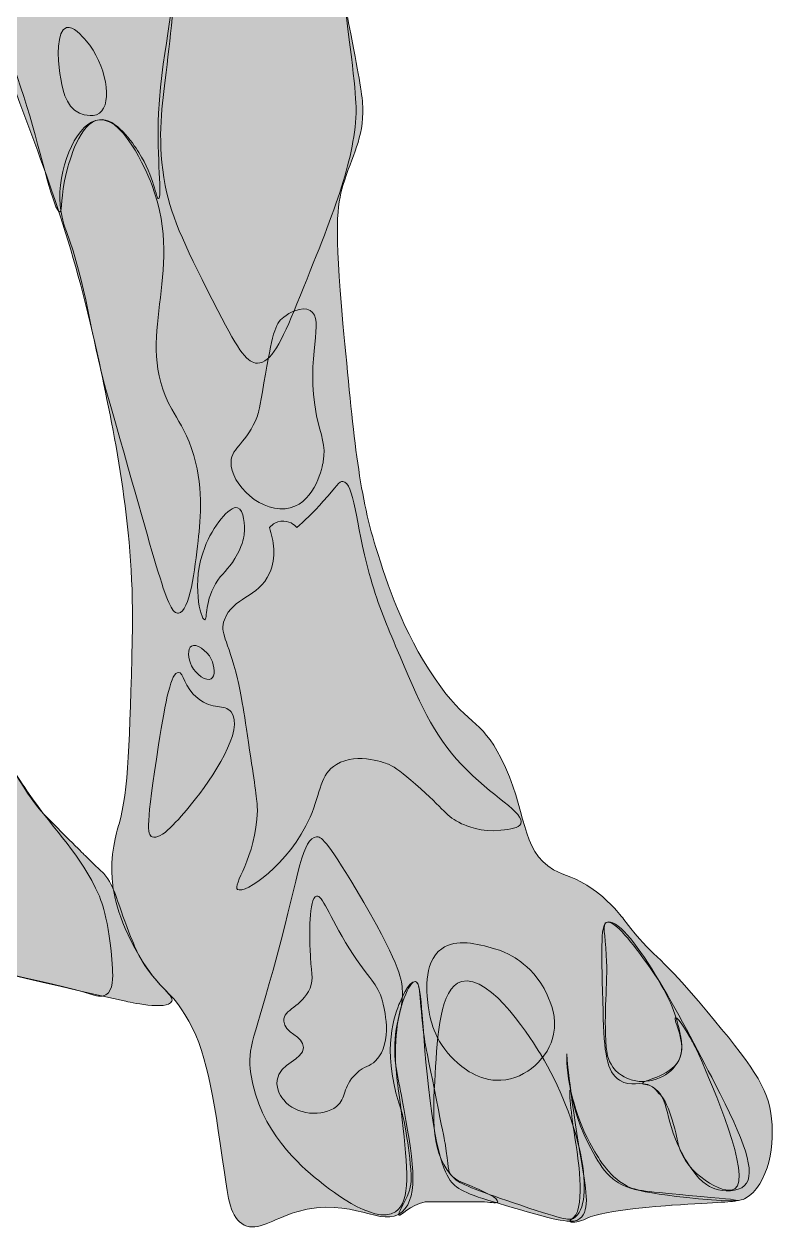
# Model space of a CAD drawing. Extents: x -19 to 646, y -913 to 106.
# Drawn here: x 340.1 to 455.2, y -912.5 to -729 of the extents above; entities that cross this region are included whole.
import ezdxf

# ---------------------------------------------------------------- set-up
doc = ezdxf.new("R2010")
doc.units = 0
doc.header["$MEASUREMENT"] = 0
doc.layers.add('Layer 2', color=7, linetype='Continuous', lineweight=0)

# ---------------------------------------------------------------- blocks, each defined once
blk = doc.blocks.new('Block_1')
at = {"layer": 'Layer 2', "true_color": 0x554b48, "transparency": 33554687}
h = blk.add_hatch(color=251, dxfattribs=at)
h.dxf.hatch_style = 2
edge = h.paths.add_edge_path()
edge.add_spline(control_points=[(309.5, -633.5), (304.82, -645.46), (302.11, -647.67), (299.5, -648.5), (291.97, -650.88), (283.87, -642.13), (281.5, -644.5), (280.96, -645.04), (280.53, -646.34), (285.5, -657.5), (288.88, -665.09), (290.57, -668.88), (292.5, -671.5), (297.89, -678.82), (304.83, -681.55), (308.5, -683.5), (320, -689.61), (326.17, -705.91), (338.5, -738.5), (343.52, -751.75), (347.94, -763.59), (351.5, -780.5), (353.9, -791.88), (356.92, -805.93), (356.5, -822.5), (356.11, -837.87), (355.92, -845.56), (354.5, -850.5), (354.1, -851.89), (353.07, -855.2), (353.5, -859.5), (353.6, -860.49), (354.08, -864.63), (357.5, -870.5), (360.63, -875.87), (362.01, -875.47), (364.5, -879.5), (367.83, -884.89), (368.72, -891.09), (370.5, -903.5), (371.06, -907.41), (371.36, -910.45), (373.5, -911.5), (375.63, -912.54), (377.63, -910.65), (381.5, -909.5), (389.97, -906.98), (394.46, -912.19), (397.5, -909.5), (400.17, -907.13), (399.08, -901.15), (397.5, -892.5), (396.82, -888.78), (396.05, -886.38), (396.5, -882.5), (396.96, -878.48), (398.55, -874.38), (399.5, -874.5), (400.54, -874.63), (400.3, -879.76), (401.5, -890.5), (402.84, -902.48), (404.31, -904.4), (405.5, -905.5), (406.8, -906.69), (410.03, -907.63), (416.5, -909.5), (422.59, -911.26), (423.73, -911.13), (424.5, -910.5), (426.1, -909.19), (425.43, -906.26), (424.5, -900.5), (422.48, -888), (422.52, -885.5), (422.5, -885.5), (422.44, -885.51), (422.39, -893.37), (426.5, -900.5), (427.53, -902.29), (428.16, -903.39), (429.5, -904.5), (430.81, -905.59), (432.7, -906.62), (442.5, -907.5), (448.32, -908.02), (448.98, -907.78), (449.5, -907.5), (453.29, -905.47), (454.14, -899.03), (453.5, -894.5), (452.84, -889.85), (449.39, -885.73), (442.5, -877.5), (436.23, -870.01), (435.64, -870.93), (431.5, -865.5), (430.74, -864.5), (429.2, -862.43), (426.5, -860.5), (423.75, -858.54), (422.24, -858.47), (420.5, -857.5), (415.37, -854.62), (416.56, -848.48), (412.5, -840.5), (409.47, -834.54), (407.15, -835.38), (402.5, -828.5), (397.44, -821.01), (395.3, -814.29), (393.5, -808.5), (390.88, -800.07), (390.09, -791.54), (388.5, -774.5), (387.13, -759.75), (387.62, -756.49), (388.5, -753.5), (389.87, -748.82), (391.67, -746.53), (391.5, -741.5), (391.43, -739.45), (390.79, -736.11), (389.5, -729.5), (389.1, -727.46), (388.91, -726.45), (388.5, -724.5), (385.94, -712.23), (384.64, -689.08), (384.5, -686.5), (383.78, -673.38), (383.45, -666.71), (384.5, -661.5), (385.22, -657.94), (386.08, -655.41), (386.5, -650.5), (387.03, -644.2), (386.08, -642.88), (385.5, -633.5), (384.72, -620.76), (386.15, -617.82), (383.5, -611.5), (381.98, -607.88), (380.12, -605.52), (378.5, -603.5), (370.82, -593.93), (363.99, -593.5), (343.5, -582.5), (333.9, -577.35), (330.93, -575.04), (327.5, -576.5), (323.79, -578.08), (323.07, -582.58), (320.5, -594.5), (318.32, -604.63), (314.9, -619.69), (309.5, -633.5)], knot_values=[0, 0, 0, 0, 1, 1, 1, 2, 2, 2, 3, 3, 3, 4, 4, 4, 5, 5, 5, 6, 6, 6, 7, 7, 7, 8, 8, 8, 9, 9, 9, 10, 10, 10, 11, 11, 11, 12, 12, 12, 13, 13, 13, 14, 14, 14, 15, 15, 15, 16, 16, 16, 17, 17, 17, 18, 18, 18, 19, 19, 19, 20, 20, 20, 21, 21, 21, 22, 22, 22, 23, 23, 23, 24, 24, 24, 25, 25, 25, 26, 26, 26, 27, 27, 27, 28, 28, 28, 29, 29, 29, 30, 30, 30, 31, 31, 31, 32, 32, 32, 33, 33, 33, 34, 34, 34, 35, 35, 35, 36, 36, 36, 37, 37, 37, 38, 38, 38, 39, 39, 39, 40, 40, 40, 41, 41, 41, 42, 42, 42, 43, 43, 43, 44, 44, 44, 45, 45, 45, 46, 46, 46, 47, 47, 47, 48, 48, 48, 49, 49, 49, 50, 50, 50, 51, 51, 51, 52, 52, 52, 52], degree=3, periodic=0)
at = {"layer": 'Layer 2', "true_color": 0x1c202c, "transparency": 33554687}
h = blk.add_hatch(color=250, dxfattribs=at)
h.dxf.hatch_style = 2
edge = h.paths.add_edge_path()
edge.add_spline(control_points=[(464.5, -619.5), (465.96, -618.84), (467.79, -620.38), (469.5, -621.5), (476.48, -626.07), (484.57, -625.69), (488.5, -625.5), (494.66, -625.21), (494.84, -623.18), (508.5, -620.5), (512.05, -619.8), (513.83, -619.45), (514.5, -619.5), (529.4, -620.52), (537.3, -650.6), (537.5, -658.5), (537.55, -660.56), (537.41, -662.6), (537.41, -662.6), (537.12, -666.21), (536.31, -669.16), (535.5, -672.5), (529.29, -697.95), (530.36, -719.52), (532.5, -762.5), (532.5, -762.5), (533.03, -773.14), (535.5, -787.5), (536.65, -794.2), (538.1, -800.89), (541.5, -808.5), (542.73, -811.25), (543.35, -812.63), (544.5, -814.5), (549.52, -822.63), (554.98, -824.53), (556, -831), (556.1, -831.66), (556.33, -833.16), (556, -835), (553.71, -847.75), (529.3, -850.94), (520.5, -849.5), (518.33, -849.14), (517.13, -848.51), (516.5, -847.5), (514.94, -845.01), (518.14, -842.33), (517.5, -837.5), (517.44, -837.02), (516.78, -832.58), (513.5, -830.5), (511.06, -828.95), (509.35, -830.08), (507.5, -828.5), (506.01, -827.22), (505.84, -825.26), (505.5, -821.5), (505.19, -818.06), (505.52, -816.62), (505.5, -813.5), (505.48, -809.85), (505, -809.4), (504.5, -804.5), (503.6, -795.71), (504.79, -794.01), (503.5, -787.5), (503.33, -786.64), (502.72, -784.58), (501.5, -780.5), (496.62, -764.12), (495.55, -762.14), (494.5, -760.5), (491.87, -756.38), (490.89, -756.86), (488.5, -752.5), (487.81, -751.23), (486.93, -749.45), (484.5, -741.5), (483.84, -739.34), (480.65, -728.82), (481.5, -728.5), (481.86, -728.37), (482.73, -730.14), (485.5, -732.5), (486.42, -733.28), (487.01, -733.67), (487.5, -733.5), (488.41, -733.19), (488.48, -731.19), (488.5, -730.5), (489.14, -712.01), (471.5, -691.5), (471.5, -691.5), (462.43, -680.95), (454.89, -677.08), (453.5, -676.5), (452.71, -676.17), (451.64, -675.61), (449.5, -674.5), (447.08, -673.24), (446.7, -672.95), (446.5, -672.5), (445.75, -670.83), (448.19, -668.91), (449.5, -666.5), (452.43, -661.1), (449.3, -653.93), (446.5, -647.5), (443.68, -641.02), (440.26, -636.67), (440.5, -636.5), (440.73, -636.34), (443.66, -640.44), (448.5, -645.5), (454.51, -651.78), (455.94, -651.65), (456.5, -651.5), (458.37, -651), (459.11, -647.83), (460.5, -641.5), (461.94, -634.98), (462.5, -629.5), (462.5, -629.5), (463.17, -623.02), (462.88, -620.23), (464.5, -619.5)], knot_values=[0, 0, 0, 0, 1, 1, 1, 2, 2, 2, 3, 3, 3, 4, 4, 4, 5, 5, 5, 6, 6, 6, 7, 7, 7, 8, 8, 8, 9, 9, 9, 10, 10, 10, 11, 11, 11, 12, 12, 12, 13, 13, 13, 14, 14, 14, 15, 15, 15, 16, 16, 16, 17, 17, 17, 18, 18, 18, 19, 19, 19, 20, 20, 20, 21, 21, 21, 22, 22, 22, 23, 23, 23, 24, 24, 24, 25, 25, 25, 26, 26, 26, 27, 27, 27, 28, 28, 28, 29, 29, 29, 30, 30, 30, 31, 31, 31, 32, 32, 32, 33, 33, 33, 34, 34, 34, 35, 35, 35, 36, 36, 36, 37, 37, 37, 38, 38, 38, 39, 39, 39, 40, 40, 40, 41, 41, 41, 42, 42, 42, 42], degree=3, periodic=0)
at = {"layer": 'Layer 2', "true_color": 0x6d655a, "transparency": 33554687}
h = blk.add_hatch(color=251, dxfattribs=at)
h.dxf.hatch_style = 2
edge = h.paths.add_edge_path()
edge.add_spline(control_points=[(377.5, -647.5), (375.3, -647.69), (374.12, -653.41), (373.5, -656.5), (366.49, -691.61), (365.5, -699.5), (365.5, -699.5), (363.92, -712.14), (363.07, -724.86), (361.5, -737.5), (360.94, -742.03), (360.28, -747.02), (361.5, -753.5), (362.47, -758.66), (364.81, -763.28), (369.5, -772.5), (372.81, -779.01), (374.05, -780.51), (375.5, -780.5), (377.59, -780.48), (379.16, -777.29), (381.5, -771.5), (387.25, -757.29), (390.13, -750.19), (390.5, -742.5), (390.6, -740.47), (389.9, -734.78), (388.5, -723.5), (386.09, -704.06), (385.97, -706.32), (385.5, -700.5), (384.39, -686.66), (383.73, -678.32), (384.5, -668.5), (384.59, -667.31), (384.96, -662.88), (383.5, -657.5), (382.4, -653.45), (379.84, -647.3), (377.5, -647.5)], knot_values=[0, 0, 0, 0, 1, 1, 1, 2, 2, 2, 3, 3, 3, 4, 4, 4, 5, 5, 5, 6, 6, 6, 7, 7, 7, 8, 8, 8, 9, 9, 9, 10, 10, 10, 11, 11, 11, 12, 12, 12, 13, 13, 13, 13], degree=3, periodic=0)
at = {"layer": 'Layer 2', "true_color": 0x87766c, "transparency": 33554687}
h = blk.add_hatch(color=8, dxfattribs=at)
h.dxf.hatch_style = 2
edge = h.paths.add_edge_path()
edge.add_spline(control_points=[(328, -708), (327.51, -705.64), (324.66, -691.34), (328, -690), (328.7, -689.72), (329.73, -689.98), (333.5, -693.5), (342.6, -701.98), (348.11, -711.15), (352.5, -710.5), (352.87, -710.45), (353.59, -710.27), (354.5, -710.5), (355.84, -710.84), (356.76, -711.85), (358.5, -714.5), (359.99, -716.76), (360.92, -718.18), (361.5, -719.5), (364.03, -725.23), (360.97, -731.43), (360.5, -742.5), (360.2, -749.47), (361.06, -755.44), (360.5, -755.5), (360.09, -755.55), (359.9, -752.21), (357.5, -748.5), (356.53, -747), (354.05, -743.18), (351.5, -743.5), (348.5, -743.88), (346.94, -749.8), (346.5, -751.5), (345.56, -755.1), (345.96, -757.42), (345.5, -757.5), (344.62, -757.65), (342.8, -749.12), (340.5, -741.5), (335.39, -724.57), (330.97, -722.38), (328, -708)], knot_values=[0, 0, 0, 0, 1, 1, 1, 2, 2, 2, 3, 3, 3, 4, 4, 4, 5, 5, 5, 6, 6, 6, 7, 7, 7, 8, 8, 8, 9, 9, 9, 10, 10, 10, 11, 11, 11, 12, 12, 12, 13, 13, 13, 14, 14, 14, 14], degree=3, periodic=0)
at = {"layer": 'Layer 2', "true_color": 0xfecb7a, "transparency": 33554687}
h = blk.add_hatch(color=31, dxfattribs=at)
h.dxf.hatch_style = 2
edge = h.paths.add_edge_path()
edge.add_spline(control_points=[(348.5, -742.5), (346.27, -741.5), (345.81, -738.53), (345.5, -736.5), (345.15, -734.21), (345.01, -729.98), (346.5, -729.5), (347.53, -729.17), (348.88, -730.77), (349.5, -731.5), (352.51, -735.05), (353.62, -740.99), (351.5, -742.5), (350.36, -743.31), (348.66, -742.57), (348.5, -742.5)], knot_values=[0, 0, 0, 0, 1, 1, 1, 2, 2, 2, 3, 3, 3, 4, 4, 4, 5, 5, 5, 5], degree=3, periodic=0)
at = {"layer": 'Layer 2', "true_color": 0x685c5a, "transparency": 33554687}
h = blk.add_hatch(color=251, dxfattribs=at)
h.dxf.hatch_style = 2
edge = h.paths.add_edge_path()
edge.add_spline(control_points=[(351.5, -743.5), (355.57, -743.19), (359.23, -752.78), (359.5, -753.5), (364.69, -767.41), (356.38, -776.42), (362.5, -787.5), (363.41, -789.15), (364.51, -790.6), (365.5, -793.5), (367.41, -799.07), (366.9, -803.99), (366.5, -807.5), (366.01, -811.76), (365.26, -818.33), (363.5, -818.5), (361.85, -818.66), (360.66, -813.06), (352.5, -784.5), (350.23, -776.57), (349.44, -768.2), (346.5, -760.5), (346.29, -759.95), (345.56, -758.07), (345.5, -755.5), (345.37, -750.06), (348.3, -743.74), (351.5, -743.5)], knot_values=[0, 0, 0, 0, 1, 1, 1, 2, 2, 2, 3, 3, 3, 4, 4, 4, 5, 5, 5, 6, 6, 6, 7, 7, 7, 8, 8, 8, 9, 9, 9, 9], degree=3, periodic=0)
at = {"layer": 'Layer 2', "true_color": 0xb6a97d, "transparency": 33554687}
h = blk.add_hatch(color=43, dxfattribs=at)
h.dxf.hatch_style = 2
edge = h.paths.add_edge_path()
edge.add_spline(control_points=[(375.5, -788.5), (375.75, -787.83), (375.77, -787.62), (376.5, -783.5), (377.82, -776.05), (378.11, -774.59), (379.5, -773.5), (380.35, -772.83), (382.23, -771.81), (383.5, -772.5), (385.91, -773.82), (382.65, -779.49), (384.5, -788.5), (385.15, -791.65), (385.95, -792.91), (385.5, -795.5), (385.4, -796.06), (384.39, -801.47), (380.5, -802.5), (376.28, -803.62), (371.35, -798.88), (371.5, -795.5), (371.6, -793.23), (373.93, -792.76), (375.5, -788.5)], knot_values=[0, 0, 0, 0, 1, 1, 1, 2, 2, 2, 3, 3, 3, 4, 4, 4, 5, 5, 5, 6, 6, 6, 7, 7, 7, 8, 8, 8, 8], degree=3, periodic=0)
at = {"layer": 'Layer 2', "true_color": 0xc3b88b, "transparency": 33554687}
h = blk.add_hatch(color=43, dxfattribs=at)
h.dxf.hatch_style = 2
edge = h.paths.add_edge_path()
edge.add_spline(control_points=[(388.5, -798.5), (387.88, -798.44), (387.58, -799.18), (385.5, -801.5), (383.94, -803.23), (382.53, -804.58), (381.5, -805.5), (381.4, -805.38), (380.7, -804.53), (379.5, -804.5), (378.21, -804.46), (377.43, -805.39), (377.35, -805.5), (377.96, -807.4), (378.44, -810.01), (377.35, -812.44), (375.66, -816.21), (371.74, -816.06), (370.5, -819.5), (369.75, -821.58), (370.94, -822.3), (372.5, -828.5), (373.03, -830.62), (373.52, -833.92), (374.5, -840.5), (375.19, -845.13), (375.53, -847.44), (375.5, -848.5), (375.3, -855.78), (371.61, -859.86), (372.5, -860.5), (373.54, -861.25), (380.28, -856.82), (383.5, -849.5), (385.23, -845.57), (384.97, -843.01), (387.5, -841.5), (390.79, -839.53), (395.3, -841.41), (395.5, -841.5), (396.53, -841.94), (397.53, -842.8), (399.5, -844.5), (404.06, -848.44), (404.14, -849.4), (406.5, -850.5), (407.21, -850.83), (409.54, -851.83), (412.5, -851.5), (413.94, -851.34), (415.19, -851.2), (415.5, -850.5), (416.2, -848.9), (411.11, -846.4), (406.5, -841.5), (402.16, -836.89), (400.18, -832.21), (396.5, -823.5), (394.91, -819.75), (393.67, -816.8), (392.5, -812.5), (390.38, -804.68), (390.22, -798.66), (388.5, -798.5)], knot_values=[0, 0, 0, 0, 1, 1, 1, 2, 2, 2, 3, 3, 3, 4, 4, 4, 5, 5, 5, 6, 6, 6, 7, 7, 7, 8, 8, 8, 9, 9, 9, 10, 10, 10, 11, 11, 11, 12, 12, 12, 13, 13, 13, 14, 14, 14, 15, 15, 15, 16, 16, 16, 17, 17, 17, 18, 18, 18, 19, 19, 19, 20, 20, 20, 21, 21, 21, 21], degree=3, periodic=0)
at = {"layer": 'Layer 2', "true_color": 0xb9b085, "transparency": 33554687}
h = blk.add_hatch(color=43, dxfattribs=at)
h.dxf.hatch_style = 2
edge = h.paths.add_edge_path()
edge.add_spline(control_points=[(367.5, -819.5), (367.94, -819.51), (367.39, -816.54), (369.5, -813.5), (370.51, -812.05), (371.42, -811.59), (372.5, -809.5), (373.34, -807.87), (373.47, -806.82), (373.5, -806.5), (373.63, -805.14), (373.45, -802.8), (372.5, -802.5), (371.24, -802.1), (368.72, -805.36), (367.5, -808.5), (365.4, -813.9), (366.9, -819.49), (367.5, -819.5)], knot_values=[0, 0, 0, 0, 1, 1, 1, 2, 2, 2, 3, 3, 3, 4, 4, 4, 5, 5, 5, 6, 6, 6, 6], degree=3, periodic=0)
at = {"layer": 'Layer 2', "true_color": 0x3c3942, "transparency": 33554687}
h = blk.add_hatch(color=250, dxfattribs=at)
h.dxf.hatch_style = 2
edge = h.paths.add_edge_path()
edge.add_spline(control_points=[(352.5, -858.5), (354.09, -860.69), (354.05, -862.1), (356, -867), (356.72, -868.8), (357.07, -869.7), (357.5, -870.5), (359.94, -875.07), (362.94, -876.51), (362.5, -877.5), (361.86, -878.95), (355.77, -877.56), (355.5, -877.5), (327.67, -871.15), (313.63, -867.69), (306.5, -867.5), (294.52, -867.17), (284.54, -869.53), (283.5, -866.5), (282.87, -864.69), (287.53, -863.73), (290.5, -858.5), (295.18, -850.26), (288.7, -844.05), (293.5, -834.5), (295.33, -830.86), (298.28, -827.78), (299.5, -826.5), (301.42, -824.49), (301.53, -824.79), (307.5, -819.5), (311.04, -816.36), (311.34, -815.96), (312.5, -815.5), (317.03, -813.71), (321.84, -816.15), (322.5, -816.5), (325.85, -818.26), (326.91, -820.67), (331.5, -829.5), (338.87, -843.69), (341.11, -847.08), (343.5, -849.5), (348.07, -854.12), (349.5, -855.5), (349.5, -855.5), (351.89, -857.89), (352.02, -857.84), (352.5, -858.5)], knot_values=[0, 0, 0, 0, 1, 1, 1, 2, 2, 2, 3, 3, 3, 4, 4, 4, 5, 5, 5, 6, 6, 6, 7, 7, 7, 8, 8, 8, 9, 9, 9, 10, 10, 10, 11, 11, 11, 12, 12, 12, 13, 13, 13, 14, 14, 14, 15, 15, 15, 16, 16, 16, 16], degree=3, periodic=0)
at = {"layer": 'Layer 2', "true_color": 0x564952, "transparency": 33554687}
h = blk.add_hatch(color=251, dxfattribs=at)
h.dxf.hatch_style = 2
edge = h.paths.add_edge_path()
edge.add_spline(control_points=[(292.5, -841.5), (293.46, -849.6), (293.9, -850.59), (294.5, -851.5), (295.62, -853.19), (297.52, -854.93), (298.5, -854.5), (299.51, -854.06), (299.13, -851.54), (299.5, -851.5), (300.17, -851.42), (299.7, -859.84), (304.5, -864.5), (306.45, -866.39), (308.8, -867.1), (313.5, -868.5), (317.58, -869.72), (319.35, -869.72), (323.5, -870.5), (326.46, -871.05), (345.19, -874.72), (350.5, -876.5), (350.83, -876.61), (351.77, -876.94), (352.5, -876.5), (353.62, -875.83), (353.57, -873.79), (353.5, -872.5), (353.06, -864.92), (351.5, -861.5), (351.5, -861.5), (348.44, -854.78), (345.17, -852.31), (340.5, -845.5), (336.98, -840.37), (329.89, -828.74), (326.5, -821.5), (326.05, -820.53), (324.96, -818.14), (322.5, -816.5), (320.42, -815.11), (318.1, -814.75), (316.5, -814.5), (315.76, -814.39), (315.18, -814.35), (314.5, -814.5), (313.15, -814.81), (312.39, -815.67), (311.5, -816.5), (310.34, -817.59), (311.06, -816.67), (307.5, -819.5), (304.96, -821.52), (302.94, -823.12), (300.5, -825.5), (298.69, -827.26), (296.56, -829.54), (294.5, -832.5), (293.48, -833.98), (292.86, -835.06), (292.5, -836.5), (292.12, -838.04), (292.23, -839.19), (292.5, -841.5)], knot_values=[0, 0, 0, 0, 1, 1, 1, 2, 2, 2, 3, 3, 3, 4, 4, 4, 5, 5, 5, 6, 6, 6, 7, 7, 7, 8, 8, 8, 9, 9, 9, 10, 10, 10, 11, 11, 11, 12, 12, 12, 13, 13, 13, 14, 14, 14, 15, 15, 15, 16, 16, 16, 17, 17, 17, 18, 18, 18, 19, 19, 19, 20, 20, 20, 21, 21, 21, 21], degree=3, periodic=0)
at = {"layer": 'Layer 2', "true_color": 0xb9b085, "transparency": 33554687}
h = blk.add_hatch(color=43, dxfattribs=at)
h.dxf.hatch_style = 2
edge = h.paths.add_edge_path()
edge.add_spline(control_points=[(368.5, -828.5), (367.79, -828.93), (366.17, -827.86), (365.5, -826.5), (364.98, -825.45), (364.86, -823.88), (365.5, -823.5), (366.21, -823.07), (367.83, -824.14), (368.5, -825.5), (369.02, -826.55), (369.14, -828.12), (368.5, -828.5)], knot_values=[0, 0, 0, 0, 1, 1, 1, 2, 2, 2, 3, 3, 3, 4, 4, 4, 4], degree=3, periodic=0)
at = {"layer": 'Layer 2', "true_color": 0xc0b588, "transparency": 33554687}
h = blk.add_hatch(color=43, dxfattribs=at)
h.dxf.hatch_style = 2
edge = h.paths.add_edge_path()
edge.add_spline(control_points=[(363.5, -827.5), (364.33, -827.49), (364.3, -829.76), (366.5, -831.5), (368.74, -833.27), (370.47, -832.25), (371.5, -833.5), (373.66, -836.12), (368.68, -843.64), (365.5, -847.5), (363.52, -849.89), (360.86, -853.12), (359.5, -852.5), (358.8, -852.18), (358.53, -850.88), (360.5, -838.5), (361.61, -831.54), (362.4, -827.52), (363.5, -827.5)], knot_values=[0, 0, 0, 0, 1, 1, 1, 2, 2, 2, 3, 3, 3, 4, 4, 4, 5, 5, 5, 6, 6, 6, 6], degree=3, periodic=0)
at = {"layer": 'Layer 2', "true_color": 0x776f5b, "transparency": 33554687}
h = blk.add_hatch(color=47, dxfattribs=at)
h.dxf.hatch_style = 2
edge = h.paths.add_edge_path()
edge.add_spline(control_points=[(384.5, -852.5), (382.34, -852.7), (381.92, -857.66), (378.5, -870.5), (375.06, -883.43), (373.9, -884.35), (374.5, -888.5), (375.77, -897.29), (382.34, -902.72), (384.5, -904.5), (385.81, -905.58), (393.18, -911.67), (396.5, -909.5), (398.87, -907.94), (398.3, -902.72), (397.5, -895.5), (396.91, -890.12), (396.4, -888.83), (396.5, -884.5), (396.63, -878.88), (397.73, -879.04), (397.5, -875.5), (397.41, -874.12), (397.07, -871.55), (390.5, -860.5), (385.91, -852.79), (385.13, -852.44), (384.5, -852.5)], knot_values=[0, 0, 0, 0, 1, 1, 1, 2, 2, 2, 3, 3, 3, 4, 4, 4, 5, 5, 5, 6, 6, 6, 7, 7, 7, 8, 8, 8, 9, 9, 9, 9], degree=3, periodic=0)
at = {"layer": 'Layer 2', "true_color": 0xb9b085, "transparency": 33554687}
h = blk.add_hatch(color=43, dxfattribs=at)
h.dxf.hatch_style = 2
edge = h.paths.add_edge_path()
edge.add_spline(control_points=[(384.5, -861.5), (383.27, -861.79), (383.45, -867.85), (383.5, -869.5), (383.61, -873.27), (384.17, -873.92), (383.5, -875.5), (382.29, -878.37), (379.43, -878.68), (379.5, -880.5), (379.57, -882.34), (382.52, -882.76), (382.5, -884.5), (382.48, -886.42), (378.87, -886.89), (378.5, -889.5), (378.29, -890.98), (379.26, -892.19), (379.5, -892.5), (381.35, -894.82), (385.47, -895.12), (387.5, -893.5), (389.11, -892.22), (388.36, -890.57), (390.5, -888.5), (391.86, -887.19), (392.49, -887.53), (393.5, -886.5), (396.21, -883.74), (394.7, -878.22), (394.5, -877.5), (393.68, -874.61), (392.62, -874.46), (389.5, -869.5), (386.21, -864.28), (385.39, -861.29), (384.5, -861.5)], knot_values=[0, 0, 0, 0, 1, 1, 1, 2, 2, 2, 3, 3, 3, 4, 4, 4, 5, 5, 5, 6, 6, 6, 7, 7, 7, 8, 8, 8, 9, 9, 9, 10, 10, 10, 11, 11, 11, 12, 12, 12, 12], degree=3, periodic=0)
at = {"layer": 'Layer 2', "true_color": 0x575c55, "transparency": 33554687}
h = blk.add_hatch(color=251, dxfattribs=at)
h.dxf.hatch_style = 2
edge = h.paths.add_edge_path()
edge.add_spline(control_points=[(428.5, -865.5), (431.67, -864.29), (439.76, -879.9), (445, -890), (449.46, -898.61), (451.35, -903.68), (449.5, -905.5), (448.45, -906.53), (446.31, -906.41), (445, -906), (444.07, -905.71), (442.51, -904.96), (440.5, -901.5), (437.08, -895.61), (438.32, -892.17), (435.5, -890.5), (433.5, -889.32), (432.33, -890.73), (430.5, -889.5), (428.52, -888.18), (428.18, -885.41), (428, -879), (427.75, -870.22), (427.62, -865.84), (428.5, -865.5)], knot_values=[0, 0, 0, 0, 1, 1, 1, 2, 2, 2, 3, 3, 3, 4, 4, 4, 5, 5, 5, 6, 6, 6, 7, 7, 7, 8, 8, 8, 8], degree=3, periodic=0)
at = {"layer": 'Layer 2', "true_color": 0xb9b085, "transparency": 33554687}
h = blk.add_hatch(color=43, dxfattribs=at)
h.dxf.hatch_style = 2
edge = h.paths.add_edge_path()
edge.add_spline(control_points=[(428.5, -865.5), (429.69, -864.93), (432.83, -869.21), (434.5, -871.5), (438.19, -876.54), (439.13, -879.8), (439.5, -881.5), (439.96, -883.57), (440.25, -885.01), (439.5, -886.5), (438.33, -888.83), (435.15, -890.2), (432.5, -889.5), (432.08, -889.39), (430.54, -888.93), (429.5, -887.5), (428.66, -886.35), (428.55, -885.12), (428.5, -884.5), (428.06, -878.96), (428.75, -875.34), (428.5, -870.5), (428.33, -867.23), (427.86, -865.81), (428.5, -865.5)], knot_values=[0, 0, 0, 0, 1, 1, 1, 2, 2, 2, 3, 3, 3, 4, 4, 4, 5, 5, 5, 6, 6, 6, 7, 7, 7, 8, 8, 8, 8], degree=3, periodic=0)
h = blk.add_hatch(color=43, dxfattribs=at)
h.dxf.hatch_style = 2
edge = h.paths.add_edge_path()
edge.add_spline(control_points=[(403.5, -869.5), (405.72, -867.9), (408.87, -868.77), (411.5, -869.5), (413.7, -870.11), (415.1, -871.2), (415.5, -871.5), (416.56, -872.29), (418.35, -873.89), (419.5, -876.5), (420.08, -877.82), (421.02, -879.96), (420.5, -882.5), (419.77, -886.05), (416.41, -889.27), (412.5, -889.5), (409.04, -889.7), (406.59, -887.49), (405.5, -886.5), (402.28, -883.58), (401.69, -879.83), (401.5, -878.5), (401.25, -876.76), (400.53, -871.64), (403.5, -869.5)], knot_values=[0, 0, 0, 0, 1, 1, 1, 2, 2, 2, 3, 3, 3, 4, 4, 4, 5, 5, 5, 6, 6, 6, 7, 7, 7, 8, 8, 8, 8], degree=3, periodic=0)
at = {"layer": 'Layer 2', "true_color": 0x776f5b, "transparency": 33554687}
h = blk.add_hatch(color=47, dxfattribs=at)
h.dxf.hatch_style = 2
edge = h.paths.add_edge_path()
edge.add_spline(control_points=[(406.5, -874.5), (403.24, -875.51), (402.83, -882.7), (402.5, -888.5), (402.12, -895.25), (401.79, -901), (405.5, -904.5), (406.45, -905.4), (409.48, -906.45), (415.5, -908.5), (422.51, -910.89), (423.07, -910.76), (423.5, -910.5), (427.14, -908.31), (424.49, -895.28), (418.5, -885.5), (417.61, -884.05), (410.93, -873.13), (406.5, -874.5)], knot_values=[0, 0, 0, 0, 1, 1, 1, 2, 2, 2, 3, 3, 3, 4, 4, 4, 5, 5, 5, 6, 6, 6, 6], degree=3, periodic=0)
at = {"layer": 'Layer 2', "true_color": 0x1c202c, "transparency": 33554687}
h = blk.add_hatch(color=250, dxfattribs=at)
h.dxf.hatch_style = 2
edge = h.paths.add_edge_path()
edge.add_spline(control_points=[(399.5, -874.5), (398.53, -874.32), (397.17, -877.6), (397, -878), (396.04, -880.33), (394.39, -885.83), (397.5, -894.5), (397.5, -894.5), (398.65, -899.5), (398.84, -903.89), (398.87, -904.55), (398.85, -905.14), (398.72, -905.74), (398.65, -906.08), (398.56, -906.34), (398.5, -906.5), (397.83, -908.36), (396.77, -909.78), (397, -910), (397.26, -910.26), (398.6, -908.41), (401, -908), (401.19, -907.97), (401.1, -907.99), (404, -908), (405, -908), (406, -908), (407, -908), (408, -908), (409, -907.94), (410, -908), (411.24, -908.07), (411.91, -908.22), (412, -908), (412.09, -907.76), (411.45, -907.23), (411, -907), (407.18, -905), (405.95, -905.07), (405, -904), (404.34, -903.26), (404.63, -902.88), (404, -899), (404, -898.99), (403.67, -897.33), (403, -894), (401.01, -884.05), (401.04, -884.27), (401, -884), (400.05, -877.79), (400.43, -874.67), (399.5, -874.5)], knot_values=[0, 0, 0, 0, 1, 1, 1, 2, 2, 2, 3, 3, 3, 4, 4, 4, 5, 5, 5, 6, 6, 6, 7, 7, 7, 8, 8, 8, 9, 9, 9, 10, 10, 10, 11, 11, 11, 12, 12, 12, 13, 13, 13, 14, 14, 14, 15, 15, 15, 16, 16, 16, 17, 17, 17, 17], degree=3, periodic=0)
at = {"layer": 'Layer 2', "true_color": 0x797267, "transparency": 33554687}
h = blk.add_hatch(color=8, dxfattribs=at)
h.dxf.hatch_style = 2
edge = h.paths.add_edge_path()
edge.add_spline(control_points=[(439, -880), (439.46, -879.81), (441.38, -883.28), (441.5, -883.5), (441.7, -883.87), (442.13, -884.65), (442.5, -885.5), (444.64, -890.4), (450.69, -904.24), (448, -906), (446.28, -907.12), (440.59, -903.59), (439.5, -899.5), (439.3, -898.75), (439.15, -897.59), (438.5, -895.5), (437.68, -892.87), (437.09, -892.06), (436.5, -891.5), (436.18, -891.19), (435.97, -890.78), (435.5, -890.5), (434.71, -890.03), (434.05, -890.19), (434, -890), (433.86, -889.52), (438.14, -889.01), (439.5, -886.5), (440.92, -883.88), (438.52, -880.2), (439, -880)], knot_values=[0, 0, 0, 0, 1, 1, 1, 2, 2, 2, 3, 3, 3, 4, 4, 4, 5, 5, 5, 6, 6, 6, 7, 7, 7, 8, 8, 8, 9, 9, 9, 10, 10, 10, 10], degree=3, periodic=0)
at = {"layer": 'Layer 2', "true_color": 0x1c202c, "transparency": 33554687}
h = blk.add_hatch(color=250, dxfattribs=at)
h.dxf.hatch_style = 2
edge = h.paths.add_edge_path()
edge.add_spline(control_points=[(426, -899), (423.65, -894.72), (423.22, -890.95), (423, -891), (422.77, -891.05), (423.22, -895.23), (424, -900), (424, -900), (425.43, -908.76), (423.55, -910.32), (423.45, -910.41), (422.91, -910.82), (423, -911), (423.08, -911.18), (423.72, -911.06), (424, -911), (424.6, -910.88), (424.91, -910.82), (425.5, -910.5), (427.89, -909.2), (438.5, -908.5), (438.5, -908.5), (445.42, -908.04), (448.19, -907.99), (448.2, -907.78), (448.2, -907.62), (446.38, -907.49), (441, -907), (433.6, -906.33), (432.73, -906.19), (431.5, -905.5), (428.72, -903.94), (427.31, -901.39), (426, -899)], knot_values=[0, 0, 0, 0, 1, 1, 1, 2, 2, 2, 3, 3, 3, 4, 4, 4, 5, 5, 5, 6, 6, 6, 7, 7, 7, 8, 8, 8, 9, 9, 9, 10, 10, 10, 11, 11, 11, 11], degree=3, periodic=0)
at = {"layer": 'Layer 2'}
for points, knots in [([(309.5, -633.5), (304.82, -645.46), (302.11, -647.67), (299.5, -648.5), (291.97, -650.88), (283.87, -642.13), (281.5, -644.5), (280.96, -645.04), (280.53, -646.34), (285.5, -657.5), (288.88, -665.09), (290.57, -668.88), (292.5, -671.5), (297.89, -678.82), (304.83, -681.55), (308.5, -683.5), (320, -689.61), (326.17, -705.91), (338.5, -738.5), (343.52, -751.75), (347.94, -763.59), (351.5, -780.5), (353.9, -791.88), (356.92, -805.93), (356.5, -822.5), (356.11, -837.87), (355.92, -845.56), (354.5, -850.5), (354.1, -851.89), (353.07, -855.2), (353.5, -859.5), (353.6, -860.49), (354.08, -864.63), (357.5, -870.5), (360.63, -875.87), (362.01, -875.47), (364.5, -879.5), (367.83, -884.89), (368.72, -891.09), (370.5, -903.5), (371.06, -907.41), (371.36, -910.45), (373.5, -911.5), (375.63, -912.54), (377.63, -910.65), (381.5, -909.5), (389.97, -906.98), (394.46, -912.19), (397.5, -909.5), (400.17, -907.13), (399.08, -901.15), (397.5, -892.5), (396.82, -888.78), (396.05, -886.38), (396.5, -882.5), (396.96, -878.48), (398.55, -874.38), (399.5, -874.5), (400.54, -874.63), (400.3, -879.76), (401.5, -890.5), (402.84, -902.48), (404.31, -904.4), (405.5, -905.5), (406.8, -906.69), (410.03, -907.63), (416.5, -909.5), (422.59, -911.26), (423.73, -911.13), (424.5, -910.5), (426.1, -909.19), (425.43, -906.26), (424.5, -900.5), (422.48, -888), (422.52, -885.5), (422.5, -885.5), (422.44, -885.51), (422.39, -893.37), (426.5, -900.5), (427.53, -902.29), (428.16, -903.39), (429.5, -904.5), (430.81, -905.59), (432.7, -906.62), (442.5, -907.5), (448.32, -908.02), (448.98, -907.78), (449.5, -907.5), (453.29, -905.47), (454.14, -899.03), (453.5, -894.5), (452.84, -889.85), (449.39, -885.73), (442.5, -877.5), (436.23, -870.01), (435.64, -870.93), (431.5, -865.5), (430.74, -864.5), (429.2, -862.43), (426.5, -860.5), (423.75, -858.54), (422.24, -858.47), (420.5, -857.5), (415.37, -854.62), (416.56, -848.48), (412.5, -840.5), (409.47, -834.54), (407.15, -835.38), (402.5, -828.5), (397.44, -821.01), (395.3, -814.29), (393.5, -808.5), (390.88, -800.07), (390.09, -791.54), (388.5, -774.5), (387.13, -759.75), (387.62, -756.49), (388.5, -753.5), (389.87, -748.82), (391.67, -746.53), (391.5, -741.5), (391.43, -739.45), (390.79, -736.11), (389.5, -729.5), (389.1, -727.46), (388.91, -726.45), (388.5, -724.5), (385.94, -712.23), (384.64, -689.08), (384.5, -686.5), (383.78, -673.38), (383.45, -666.71), (384.5, -661.5), (385.22, -657.94), (386.08, -655.41), (386.5, -650.5), (387.03, -644.2), (386.08, -642.88), (385.5, -633.5), (384.72, -620.76), (386.15, -617.82), (383.5, -611.5), (381.98, -607.88), (380.12, -605.52), (378.5, -603.5), (370.82, -593.93), (363.99, -593.5), (343.5, -582.5), (333.9, -577.35), (330.93, -575.04), (327.5, -576.5), (323.79, -578.08), (323.07, -582.58), (320.5, -594.5), (318.32, -604.63), (314.9, -619.69), (309.5, -633.5)], [0, 0, 0, 0, 1, 1, 1, 2, 2, 2, 3, 3, 3, 4, 4, 4, 5, 5, 5, 6, 6, 6, 7, 7, 7, 8, 8, 8, 9, 9, 9, 10, 10, 10, 11, 11, 11, 12, 12, 12, 13, 13, 13, 14, 14, 14, 15, 15, 15, 16, 16, 16, 17, 17, 17, 18, 18, 18, 19, 19, 19, 20, 20, 20, 21, 21, 21, 22, 22, 22, 23, 23, 23, 24, 24, 24, 25, 25, 25, 26, 26, 26, 27, 27, 27, 28, 28, 28, 29, 29, 29, 30, 30, 30, 31, 31, 31, 32, 32, 32, 33, 33, 33, 34, 34, 34, 35, 35, 35, 36, 36, 36, 37, 37, 37, 38, 38, 38, 39, 39, 39, 40, 40, 40, 41, 41, 41, 42, 42, 42, 43, 43, 43, 44, 44, 44, 45, 45, 45, 46, 46, 46, 47, 47, 47, 48, 48, 48, 49, 49, 49, 50, 50, 50, 51, 51, 51, 52, 52, 52, 52]), ([(464.5, -619.5), (465.96, -618.84), (467.79, -620.38), (469.5, -621.5), (476.48, -626.07), (484.57, -625.69), (488.5, -625.5), (494.66, -625.21), (494.84, -623.18), (508.5, -620.5), (512.05, -619.8), (513.83, -619.45), (514.5, -619.5), (529.4, -620.52), (537.3, -650.6), (537.5, -658.5), (537.55, -660.56), (537.41, -662.6), (537.41, -662.6), (537.12, -666.21), (536.31, -669.16), (535.5, -672.5), (529.29, -697.95), (530.36, -719.52), (532.5, -762.5), (532.5, -762.5), (533.03, -773.14), (535.5, -787.5), (536.65, -794.2), (538.1, -800.89), (541.5, -808.5), (542.73, -811.25), (543.35, -812.63), (544.5, -814.5), (549.52, -822.63), (554.98, -824.53), (556, -831), (556.1, -831.66), (556.33, -833.16), (556, -835), (553.71, -847.75), (529.3, -850.94), (520.5, -849.5), (518.33, -849.14), (517.13, -848.51), (516.5, -847.5), (514.94, -845.01), (518.14, -842.33), (517.5, -837.5), (517.44, -837.02), (516.78, -832.58), (513.5, -830.5), (511.06, -828.95), (509.35, -830.08), (507.5, -828.5), (506.01, -827.22), (505.84, -825.26), (505.5, -821.5), (505.19, -818.06), (505.52, -816.62), (505.5, -813.5), (505.48, -809.85), (505, -809.4), (504.5, -804.5), (503.6, -795.71), (504.79, -794.01), (503.5, -787.5), (503.33, -786.64), (502.72, -784.58), (501.5, -780.5), (496.62, -764.12), (495.55, -762.14), (494.5, -760.5), (491.87, -756.38), (490.89, -756.86), (488.5, -752.5), (487.81, -751.23), (486.93, -749.45), (484.5, -741.5), (483.84, -739.34), (480.65, -728.82), (481.5, -728.5), (481.86, -728.37), (482.73, -730.14), (485.5, -732.5), (486.42, -733.28), (487.01, -733.67), (487.5, -733.5), (488.41, -733.19), (488.48, -731.19), (488.5, -730.5), (489.14, -712.01), (471.5, -691.5), (471.5, -691.5), (462.43, -680.95), (454.89, -677.08), (453.5, -676.5), (452.71, -676.17), (451.64, -675.61), (449.5, -674.5), (447.08, -673.24), (446.7, -672.95), (446.5, -672.5), (445.75, -670.83), (448.19, -668.91), (449.5, -666.5), (452.43, -661.1), (449.3, -653.93), (446.5, -647.5), (443.68, -641.02), (440.26, -636.67), (440.5, -636.5), (440.73, -636.34), (443.66, -640.44), (448.5, -645.5), (454.51, -651.78), (455.94, -651.65), (456.5, -651.5), (458.37, -651), (459.11, -647.83), (460.5, -641.5), (461.94, -634.98), (462.5, -629.5), (462.5, -629.5), (463.17, -623.02), (462.88, -620.23), (464.5, -619.5)], [0, 0, 0, 0, 1, 1, 1, 2, 2, 2, 3, 3, 3, 4, 4, 4, 5, 5, 5, 6, 6, 6, 7, 7, 7, 8, 8, 8, 9, 9, 9, 10, 10, 10, 11, 11, 11, 12, 12, 12, 13, 13, 13, 14, 14, 14, 15, 15, 15, 16, 16, 16, 17, 17, 17, 18, 18, 18, 19, 19, 19, 20, 20, 20, 21, 21, 21, 22, 22, 22, 23, 23, 23, 24, 24, 24, 25, 25, 25, 26, 26, 26, 27, 27, 27, 28, 28, 28, 29, 29, 29, 30, 30, 30, 31, 31, 31, 32, 32, 32, 33, 33, 33, 34, 34, 34, 35, 35, 35, 36, 36, 36, 37, 37, 37, 38, 38, 38, 39, 39, 39, 40, 40, 40, 41, 41, 41, 42, 42, 42, 42]), ([(377.5, -647.5), (375.3, -647.69), (374.12, -653.41), (373.5, -656.5), (366.49, -691.61), (365.5, -699.5), (365.5, -699.5), (363.92, -712.14), (363.07, -724.86), (361.5, -737.5), (360.94, -742.03), (360.28, -747.02), (361.5, -753.5), (362.47, -758.66), (364.81, -763.28), (369.5, -772.5), (372.81, -779.01), (374.05, -780.51), (375.5, -780.5), (377.59, -780.48), (379.16, -777.29), (381.5, -771.5), (387.25, -757.29), (390.13, -750.19), (390.5, -742.5), (390.6, -740.47), (389.9, -734.78), (388.5, -723.5), (386.09, -704.06), (385.97, -706.32), (385.5, -700.5), (384.39, -686.66), (383.73, -678.32), (384.5, -668.5), (384.59, -667.31), (384.96, -662.88), (383.5, -657.5), (382.4, -653.45), (379.84, -647.3), (377.5, -647.5)], [0, 0, 0, 0, 1, 1, 1, 2, 2, 2, 3, 3, 3, 4, 4, 4, 5, 5, 5, 6, 6, 6, 7, 7, 7, 8, 8, 8, 9, 9, 9, 10, 10, 10, 11, 11, 11, 12, 12, 12, 13, 13, 13, 13]), ([(328, -708), (327.51, -705.64), (324.66, -691.34), (328, -690), (328.7, -689.72), (329.73, -689.98), (333.5, -693.5), (342.6, -701.98), (348.11, -711.15), (352.5, -710.5), (352.87, -710.45), (353.59, -710.27), (354.5, -710.5), (355.84, -710.84), (356.76, -711.85), (358.5, -714.5), (359.99, -716.76), (360.92, -718.18), (361.5, -719.5), (364.03, -725.23), (360.97, -731.43), (360.5, -742.5), (360.2, -749.47), (361.06, -755.44), (360.5, -755.5), (360.09, -755.55), (359.9, -752.21), (357.5, -748.5), (356.53, -747), (354.05, -743.18), (351.5, -743.5), (348.5, -743.88), (346.94, -749.8), (346.5, -751.5), (345.56, -755.1), (345.96, -757.42), (345.5, -757.5), (344.62, -757.65), (342.8, -749.12), (340.5, -741.5), (335.39, -724.57), (330.97, -722.38), (328, -708)], [0, 0, 0, 0, 1, 1, 1, 2, 2, 2, 3, 3, 3, 4, 4, 4, 5, 5, 5, 6, 6, 6, 7, 7, 7, 8, 8, 8, 9, 9, 9, 10, 10, 10, 11, 11, 11, 12, 12, 12, 13, 13, 13, 14, 14, 14, 14]), ([(348.5, -742.5), (346.27, -741.5), (345.81, -738.53), (345.5, -736.5), (345.15, -734.21), (345.01, -729.98), (346.5, -729.5), (347.53, -729.17), (348.88, -730.77), (349.5, -731.5), (352.51, -735.05), (353.62, -740.99), (351.5, -742.5), (350.36, -743.31), (348.66, -742.57), (348.5, -742.5)], [0, 0, 0, 0, 1, 1, 1, 2, 2, 2, 3, 3, 3, 4, 4, 4, 5, 5, 5, 5]), ([(351.5, -743.5), (355.57, -743.19), (359.23, -752.78), (359.5, -753.5), (364.69, -767.41), (356.38, -776.42), (362.5, -787.5), (363.41, -789.15), (364.51, -790.6), (365.5, -793.5), (367.41, -799.07), (366.9, -803.99), (366.5, -807.5), (366.01, -811.76), (365.26, -818.33), (363.5, -818.5), (361.85, -818.66), (360.66, -813.06), (352.5, -784.5), (350.23, -776.57), (349.44, -768.2), (346.5, -760.5), (346.29, -759.95), (345.56, -758.07), (345.5, -755.5), (345.37, -750.06), (348.3, -743.74), (351.5, -743.5)], [0, 0, 0, 0, 1, 1, 1, 2, 2, 2, 3, 3, 3, 4, 4, 4, 5, 5, 5, 6, 6, 6, 7, 7, 7, 8, 8, 8, 9, 9, 9, 9]), ([(375.5, -788.5), (375.75, -787.83), (375.77, -787.62), (376.5, -783.5), (377.82, -776.05), (378.11, -774.59), (379.5, -773.5), (380.35, -772.83), (382.23, -771.81), (383.5, -772.5), (385.91, -773.82), (382.65, -779.49), (384.5, -788.5), (385.15, -791.65), (385.95, -792.91), (385.5, -795.5), (385.4, -796.06), (384.39, -801.47), (380.5, -802.5), (376.28, -803.62), (371.35, -798.88), (371.5, -795.5), (371.6, -793.23), (373.93, -792.76), (375.5, -788.5)], [0, 0, 0, 0, 1, 1, 1, 2, 2, 2, 3, 3, 3, 4, 4, 4, 5, 5, 5, 6, 6, 6, 7, 7, 7, 8, 8, 8, 8]), ([(388.5, -798.5), (387.88, -798.44), (387.58, -799.18), (385.5, -801.5), (383.94, -803.23), (382.53, -804.58), (381.5, -805.5), (381.4, -805.38), (380.7, -804.53), (379.5, -804.5), (378.21, -804.46), (377.43, -805.39), (377.35, -805.5), (377.96, -807.4), (378.44, -810.01), (377.35, -812.44), (375.66, -816.21), (371.74, -816.06), (370.5, -819.5), (369.75, -821.58), (370.94, -822.3), (372.5, -828.5), (373.03, -830.62), (373.52, -833.92), (374.5, -840.5), (375.19, -845.13), (375.53, -847.44), (375.5, -848.5), (375.3, -855.78), (371.61, -859.86), (372.5, -860.5), (373.54, -861.25), (380.28, -856.82), (383.5, -849.5), (385.23, -845.57), (384.97, -843.01), (387.5, -841.5), (390.79, -839.53), (395.3, -841.41), (395.5, -841.5), (396.53, -841.94), (397.53, -842.8), (399.5, -844.5), (404.06, -848.44), (404.14, -849.4), (406.5, -850.5), (407.21, -850.83), (409.54, -851.83), (412.5, -851.5), (413.94, -851.34), (415.19, -851.2), (415.5, -850.5), (416.2, -848.9), (411.11, -846.4), (406.5, -841.5), (402.16, -836.89), (400.18, -832.21), (396.5, -823.5), (394.91, -819.75), (393.67, -816.8), (392.5, -812.5), (390.38, -804.68), (390.22, -798.66), (388.5, -798.5)], [0, 0, 0, 0, 1, 1, 1, 2, 2, 2, 3, 3, 3, 4, 4, 4, 5, 5, 5, 6, 6, 6, 7, 7, 7, 8, 8, 8, 9, 9, 9, 10, 10, 10, 11, 11, 11, 12, 12, 12, 13, 13, 13, 14, 14, 14, 15, 15, 15, 16, 16, 16, 17, 17, 17, 18, 18, 18, 19, 19, 19, 20, 20, 20, 21, 21, 21, 21]), ([(367.5, -819.5), (367.94, -819.51), (367.39, -816.54), (369.5, -813.5), (370.51, -812.05), (371.42, -811.59), (372.5, -809.5), (373.34, -807.87), (373.47, -806.82), (373.5, -806.5), (373.63, -805.14), (373.45, -802.8), (372.5, -802.5), (371.24, -802.1), (368.72, -805.36), (367.5, -808.5), (365.4, -813.9), (366.9, -819.49), (367.5, -819.5)], [0, 0, 0, 0, 1, 1, 1, 2, 2, 2, 3, 3, 3, 4, 4, 4, 5, 5, 5, 6, 6, 6, 6]), ([(352.5, -858.5), (354.09, -860.69), (354.05, -862.1), (356, -867), (356.72, -868.8), (357.07, -869.7), (357.5, -870.5), (359.94, -875.07), (362.94, -876.51), (362.5, -877.5), (361.86, -878.95), (355.77, -877.56), (355.5, -877.5), (327.67, -871.15), (313.63, -867.69), (306.5, -867.5), (294.52, -867.17), (284.54, -869.53), (283.5, -866.5), (282.87, -864.69), (287.53, -863.73), (290.5, -858.5), (295.18, -850.26), (288.7, -844.05), (293.5, -834.5), (295.33, -830.86), (298.28, -827.78), (299.5, -826.5), (301.42, -824.49), (301.53, -824.79), (307.5, -819.5), (311.04, -816.36), (311.34, -815.96), (312.5, -815.5), (317.03, -813.71), (321.84, -816.15), (322.5, -816.5), (325.85, -818.26), (326.91, -820.67), (331.5, -829.5), (338.87, -843.69), (341.11, -847.08), (343.5, -849.5), (348.07, -854.12), (349.5, -855.5), (349.5, -855.5), (351.89, -857.89), (352.02, -857.84), (352.5, -858.5)], [0, 0, 0, 0, 1, 1, 1, 2, 2, 2, 3, 3, 3, 4, 4, 4, 5, 5, 5, 6, 6, 6, 7, 7, 7, 8, 8, 8, 9, 9, 9, 10, 10, 10, 11, 11, 11, 12, 12, 12, 13, 13, 13, 14, 14, 14, 15, 15, 15, 16, 16, 16, 16]), ([(292.5, -841.5), (293.46, -849.6), (293.9, -850.59), (294.5, -851.5), (295.62, -853.19), (297.52, -854.93), (298.5, -854.5), (299.51, -854.06), (299.13, -851.54), (299.5, -851.5), (300.17, -851.42), (299.7, -859.84), (304.5, -864.5), (306.45, -866.39), (308.8, -867.1), (313.5, -868.5), (317.58, -869.72), (319.35, -869.72), (323.5, -870.5), (326.46, -871.05), (345.19, -874.72), (350.5, -876.5), (350.83, -876.61), (351.77, -876.94), (352.5, -876.5), (353.62, -875.83), (353.57, -873.79), (353.5, -872.5), (353.06, -864.92), (351.5, -861.5), (351.5, -861.5), (348.44, -854.78), (345.17, -852.31), (340.5, -845.5), (336.98, -840.37), (329.89, -828.74), (326.5, -821.5), (326.05, -820.53), (324.96, -818.14), (322.5, -816.5), (320.42, -815.11), (318.1, -814.75), (316.5, -814.5), (315.76, -814.39), (315.18, -814.35), (314.5, -814.5), (313.15, -814.81), (312.39, -815.67), (311.5, -816.5), (310.34, -817.59), (311.06, -816.67), (307.5, -819.5), (304.96, -821.52), (302.94, -823.12), (300.5, -825.5), (298.69, -827.26), (296.56, -829.54), (294.5, -832.5), (293.48, -833.98), (292.86, -835.06), (292.5, -836.5), (292.12, -838.04), (292.23, -839.19), (292.5, -841.5)], [0, 0, 0, 0, 1, 1, 1, 2, 2, 2, 3, 3, 3, 4, 4, 4, 5, 5, 5, 6, 6, 6, 7, 7, 7, 8, 8, 8, 9, 9, 9, 10, 10, 10, 11, 11, 11, 12, 12, 12, 13, 13, 13, 14, 14, 14, 15, 15, 15, 16, 16, 16, 17, 17, 17, 18, 18, 18, 19, 19, 19, 20, 20, 20, 21, 21, 21, 21]), ([(368.5, -828.5), (367.79, -828.93), (366.17, -827.86), (365.5, -826.5), (364.98, -825.45), (364.86, -823.88), (365.5, -823.5), (366.21, -823.07), (367.83, -824.14), (368.5, -825.5), (369.02, -826.55), (369.14, -828.12), (368.5, -828.5)], [0, 0, 0, 0, 1, 1, 1, 2, 2, 2, 3, 3, 3, 4, 4, 4, 4]), ([(363.5, -827.5), (364.33, -827.49), (364.3, -829.76), (366.5, -831.5), (368.74, -833.27), (370.47, -832.25), (371.5, -833.5), (373.66, -836.12), (368.68, -843.64), (365.5, -847.5), (363.52, -849.89), (360.86, -853.12), (359.5, -852.5), (358.8, -852.18), (358.53, -850.88), (360.5, -838.5), (361.61, -831.54), (362.4, -827.52), (363.5, -827.5)], [0, 0, 0, 0, 1, 1, 1, 2, 2, 2, 3, 3, 3, 4, 4, 4, 5, 5, 5, 6, 6, 6, 6]), ([(384.5, -852.5), (382.34, -852.7), (381.92, -857.66), (378.5, -870.5), (375.06, -883.43), (373.9, -884.35), (374.5, -888.5), (375.77, -897.29), (382.34, -902.72), (384.5, -904.5), (385.81, -905.58), (393.18, -911.67), (396.5, -909.5), (398.87, -907.94), (398.3, -902.72), (397.5, -895.5), (396.91, -890.12), (396.4, -888.83), (396.5, -884.5), (396.63, -878.88), (397.73, -879.04), (397.5, -875.5), (397.41, -874.12), (397.07, -871.55), (390.5, -860.5), (385.91, -852.79), (385.13, -852.44), (384.5, -852.5)], [0, 0, 0, 0, 1, 1, 1, 2, 2, 2, 3, 3, 3, 4, 4, 4, 5, 5, 5, 6, 6, 6, 7, 7, 7, 8, 8, 8, 9, 9, 9, 9]), ([(384.5, -861.5), (383.27, -861.79), (383.45, -867.85), (383.5, -869.5), (383.61, -873.27), (384.17, -873.92), (383.5, -875.5), (382.29, -878.37), (379.43, -878.68), (379.5, -880.5), (379.57, -882.34), (382.52, -882.76), (382.5, -884.5), (382.48, -886.42), (378.87, -886.89), (378.5, -889.5), (378.29, -890.98), (379.26, -892.19), (379.5, -892.5), (381.35, -894.82), (385.47, -895.12), (387.5, -893.5), (389.11, -892.22), (388.36, -890.57), (390.5, -888.5), (391.86, -887.19), (392.49, -887.53), (393.5, -886.5), (396.21, -883.74), (394.7, -878.22), (394.5, -877.5), (393.68, -874.61), (392.62, -874.46), (389.5, -869.5), (386.21, -864.28), (385.39, -861.29), (384.5, -861.5)], [0, 0, 0, 0, 1, 1, 1, 2, 2, 2, 3, 3, 3, 4, 4, 4, 5, 5, 5, 6, 6, 6, 7, 7, 7, 8, 8, 8, 9, 9, 9, 10, 10, 10, 11, 11, 11, 12, 12, 12, 12]), ([(428.5, -865.5), (431.67, -864.29), (439.76, -879.9), (445, -890), (449.46, -898.61), (451.35, -903.68), (449.5, -905.5), (448.45, -906.53), (446.31, -906.41), (445, -906), (444.07, -905.71), (442.51, -904.96), (440.5, -901.5), (437.08, -895.61), (438.32, -892.17), (435.5, -890.5), (433.5, -889.32), (432.33, -890.73), (430.5, -889.5), (428.52, -888.18), (428.18, -885.41), (428, -879), (427.75, -870.22), (427.62, -865.84), (428.5, -865.5)], [0, 0, 0, 0, 1, 1, 1, 2, 2, 2, 3, 3, 3, 4, 4, 4, 5, 5, 5, 6, 6, 6, 7, 7, 7, 8, 8, 8, 8]), ([(428.5, -865.5), (429.69, -864.93), (432.83, -869.21), (434.5, -871.5), (438.19, -876.54), (439.13, -879.8), (439.5, -881.5), (439.96, -883.57), (440.25, -885.01), (439.5, -886.5), (438.33, -888.83), (435.15, -890.2), (432.5, -889.5), (432.08, -889.39), (430.54, -888.93), (429.5, -887.5), (428.66, -886.35), (428.55, -885.12), (428.5, -884.5), (428.06, -878.96), (428.75, -875.34), (428.5, -870.5), (428.33, -867.23), (427.86, -865.81), (428.5, -865.5)], [0, 0, 0, 0, 1, 1, 1, 2, 2, 2, 3, 3, 3, 4, 4, 4, 5, 5, 5, 6, 6, 6, 7, 7, 7, 8, 8, 8, 8]), ([(403.5, -869.5), (405.72, -867.9), (408.87, -868.77), (411.5, -869.5), (413.7, -870.11), (415.1, -871.2), (415.5, -871.5), (416.56, -872.29), (418.35, -873.89), (419.5, -876.5), (420.08, -877.82), (421.02, -879.96), (420.5, -882.5), (419.77, -886.05), (416.41, -889.27), (412.5, -889.5), (409.04, -889.7), (406.59, -887.49), (405.5, -886.5), (402.28, -883.58), (401.69, -879.83), (401.5, -878.5), (401.25, -876.76), (400.53, -871.64), (403.5, -869.5)], [0, 0, 0, 0, 1, 1, 1, 2, 2, 2, 3, 3, 3, 4, 4, 4, 5, 5, 5, 6, 6, 6, 7, 7, 7, 8, 8, 8, 8]), ([(406.5, -874.5), (403.24, -875.51), (402.83, -882.7), (402.5, -888.5), (402.12, -895.25), (401.79, -901), (405.5, -904.5), (406.45, -905.4), (409.48, -906.45), (415.5, -908.5), (422.51, -910.89), (423.07, -910.76), (423.5, -910.5), (427.14, -908.31), (424.49, -895.28), (418.5, -885.5), (417.61, -884.05), (410.93, -873.13), (406.5, -874.5)], [0, 0, 0, 0, 1, 1, 1, 2, 2, 2, 3, 3, 3, 4, 4, 4, 5, 5, 5, 6, 6, 6, 6]), ([(399.5, -874.5), (398.53, -874.32), (397.17, -877.6), (397, -878), (396.04, -880.33), (394.39, -885.83), (397.5, -894.5), (397.5, -894.5), (398.65, -899.5), (398.84, -903.89), (398.87, -904.55), (398.85, -905.14), (398.72, -905.74), (398.65, -906.08), (398.56, -906.34), (398.5, -906.5), (397.83, -908.36), (396.77, -909.78), (397, -910), (397.26, -910.26), (398.6, -908.41), (401, -908), (401.19, -907.97), (401.1, -907.99), (404, -908), (405, -908), (406, -908), (407, -908), (408, -908), (409, -907.94), (410, -908), (411.24, -908.07), (411.91, -908.22), (412, -908), (412.09, -907.76), (411.45, -907.23), (411, -907), (407.18, -905), (405.95, -905.07), (405, -904), (404.34, -903.26), (404.63, -902.88), (404, -899), (404, -898.99), (403.67, -897.33), (403, -894), (401.01, -884.05), (401.04, -884.27), (401, -884), (400.05, -877.79), (400.43, -874.67), (399.5, -874.5)], [0, 0, 0, 0, 1, 1, 1, 2, 2, 2, 3, 3, 3, 4, 4, 4, 5, 5, 5, 6, 6, 6, 7, 7, 7, 8, 8, 8, 9, 9, 9, 10, 10, 10, 11, 11, 11, 12, 12, 12, 13, 13, 13, 14, 14, 14, 15, 15, 15, 16, 16, 16, 17, 17, 17, 17]), ([(439, -880), (439.46, -879.81), (441.38, -883.28), (441.5, -883.5), (441.7, -883.87), (442.13, -884.65), (442.5, -885.5), (444.64, -890.4), (450.69, -904.24), (448, -906), (446.28, -907.12), (440.59, -903.59), (439.5, -899.5), (439.3, -898.75), (439.15, -897.59), (438.5, -895.5), (437.68, -892.87), (437.09, -892.06), (436.5, -891.5), (436.18, -891.19), (435.97, -890.78), (435.5, -890.5), (434.71, -890.03), (434.05, -890.19), (434, -890), (433.86, -889.52), (438.14, -889.01), (439.5, -886.5), (440.92, -883.88), (438.52, -880.2), (439, -880)], [0, 0, 0, 0, 1, 1, 1, 2, 2, 2, 3, 3, 3, 4, 4, 4, 5, 5, 5, 6, 6, 6, 7, 7, 7, 8, 8, 8, 9, 9, 9, 10, 10, 10, 10]), ([(426, -899), (423.65, -894.72), (423.22, -890.95), (423, -891), (422.77, -891.05), (423.22, -895.23), (424, -900), (424, -900), (425.43, -908.76), (423.55, -910.32), (423.45, -910.41), (422.91, -910.82), (423, -911), (423.08, -911.18), (423.72, -911.06), (424, -911), (424.6, -910.88), (424.91, -910.82), (425.5, -910.5), (427.89, -909.2), (438.5, -908.5), (438.5, -908.5), (445.42, -908.04), (448.19, -907.99), (448.2, -907.78), (448.2, -907.62), (446.38, -907.49), (441, -907), (433.6, -906.33), (432.73, -906.19), (431.5, -905.5), (428.72, -903.94), (427.31, -901.39), (426, -899)], [0, 0, 0, 0, 1, 1, 1, 2, 2, 2, 3, 3, 3, 4, 4, 4, 5, 5, 5, 6, 6, 6, 7, 7, 7, 8, 8, 8, 9, 9, 9, 10, 10, 10, 11, 11, 11, 11])]:
    blk.add_open_spline(points, degree=3, knots=knots, dxfattribs=at)

msp = doc.modelspace()

# ---------------------------------------------------------------- block references
at = {"layer": 'Layer 2'}
msp.add_blockref('Block_1', (0, 0), dxfattribs=at)

doc.saveas('drawing.dxf')
